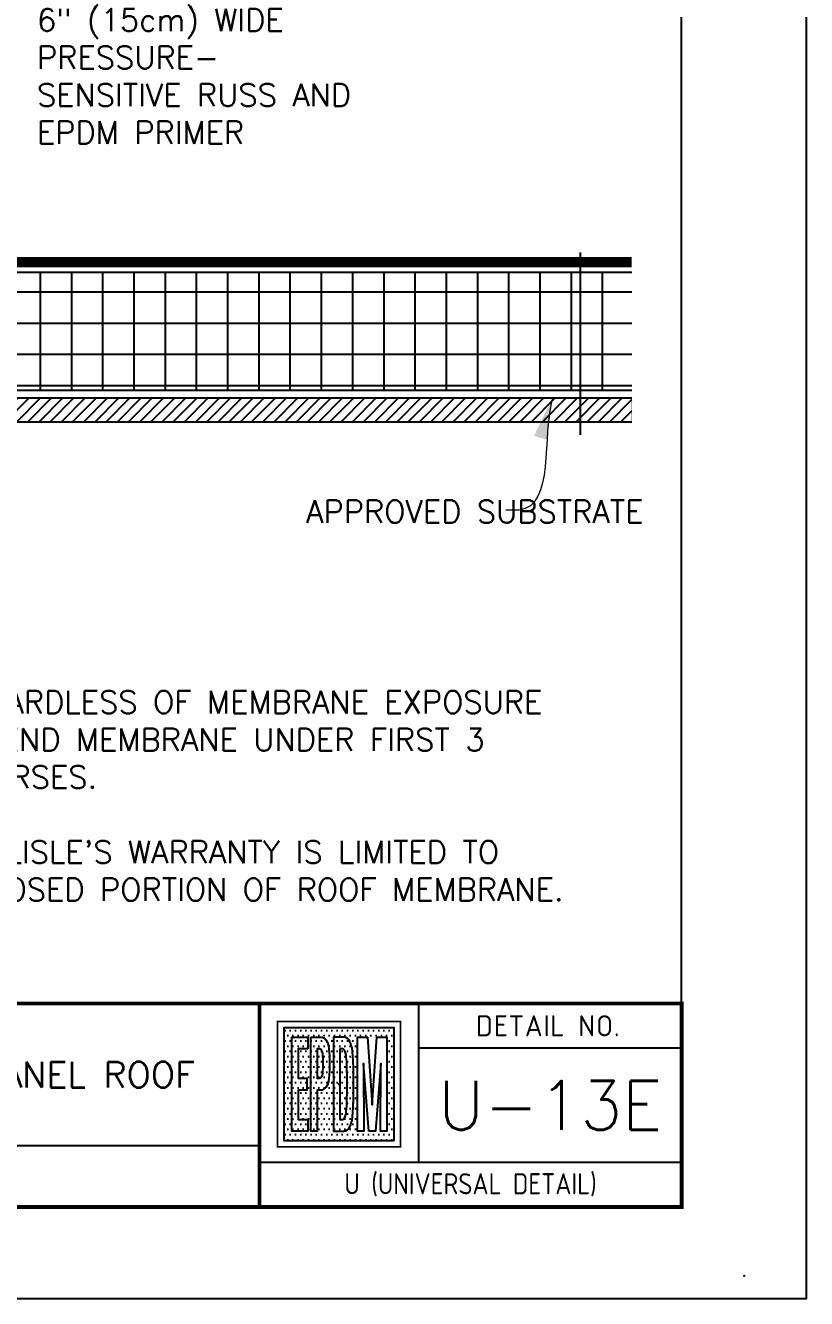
# Model space of a CAD drawing. Header units: inches. Extents: x -33163 to 19162, y -8858 to 30669.
# Drawn here: x -16921.12 to -16911.74, y 18080.96 to 18096.25 of the extents above; entities that cross this region are included whole.
import ezdxf

# ---------------------------------------------------------------- set-up
doc = ezdxf.new("R2010")
doc.units = ezdxf.units.IN
doc.layers.get('0').update_dxf_attribs({"color": 9, "lineweight": 0})
doc.layers.get('Defpoints').update_dxf_attribs({"color": 254})
doc.layers.add('A-ANNO-NOTE-08', color=12, linetype='Continuous', lineweight=9)
for name, color, linetype in [('BORDER', 7, 'Continuous'), ('DETAIL', 12, 'Continuous'), ('EPDM1', 12, 'Continuous'), ('INSULATION2', 11, 'Continuous'), ('LEADERS', 12, 'Continuous'), ('MEMBRANE1', 10, 'Continuous'), ('NOTES', 12, 'Continuous'), ('TITLE OUTLINE 1', 1, 'Continuous')]:
    doc.layers.add(name, color=color, linetype=linetype)
doc.layers.add('DEFPOINTS2', color=253, linetype='Continuous', plot=False)
doc.styles.add('ARCHQUIK', font='simplex.shx', dxfattribs={"height": 0.25})
doc.styles.get("Standard").update_dxf_attribs({"font": 'arial.ttf'})
doc.dimstyles.get("Standard").update_dxf_attribs({"dimtxt": 0.18, "dimasz": 0.18, "dimexe": 0.18, "dimexo": 0.0625, "dimgap": 0.09, "dimtad": 0, "dimtih": 1, "dimtoh": 1, "dimdec": 4, "dimzin": 0, "dimdsep": 46, "dimtxsty": 'Standard', "dimcen": 0.09, "dimadec": 0, "dimazin": 0, "dimtfac": 1, "dimtdec": 4, "dimtofl": 0, "dimtmove": 0, "dimatfit": 3, "dimfxl": 1, "dimtolj": 1, "dimtzin": 0, "dimarcsym": 0})
pattern_1 = [(0, (-161.59457, -97.50342), (0.03125, 0.0625), [0, -0.0625])]

# ---------------------------------------------------------------- blocks, each defined once
blk = doc.blocks.new('EPDM SYMBOL')
at = {"layer": 'EPDM1', "linetype": 'Continuous'}
h = blk.add_hatch(dxfattribs=at)
h.set_pattern_fill('DOTS', color=256)
h.set_pattern_definition(pattern_1)
h.paths.add_polyline_path([(0.664, -0.678), (0.664, 0.678), (-0.664, 0.678), (-0.664, -0.678)])
h.paths.add_polyline_path([(0.221, 0.566), (0.576, 0.566), (0.576, -0.566), (0.221, -0.566)], flags=16)
h = blk.add_hatch(dxfattribs=at)
h.set_pattern_fill('DOTS', color=256)
h.set_pattern_definition(pattern_1)
h.paths.add_polyline_path([(-0.19, 0.247), (-0.192, 0.314), (-0.193, 0.329), (-0.194, 0.347), (-0.196, 0.365), (-0.199, 0.384), (-0.205, 0.401), (-0.212, 0.412), (-0.219, 0.417), (-0.235, 0.424), (-0.262, 0.424), (-0.262, 0.071), (-0.235, 0.071), (-0.219, 0.077), (-0.212, 0.083), (-0.205, 0.094), (-0.199, 0.111), (-0.196, 0.13), (-0.194, 0.147), (-0.193, 0.166), (-0.192, 0.188), (-0.191, 0.21)])
h.paths.add_polyline_path([(0.098, 0.024), (0.097, 0.065), (0.097, 0.093), (0.097, 0.126), (0.096, 0.154), (0.096, 0.187), (0.094, 0.25), (0.093, 0.271), (0.09, 0.297), (0.088, 0.325), (0.086, 0.344), (0.082, 0.365), (0.075, 0.39), (0.065, 0.408), (0.056, 0.419), (0.042, 0.424), (0.012, 0.424), (0.012, -0.424), (0.042, -0.424), (0.056, -0.419), (0.065, -0.408), (0.075, -0.39), (0.082, -0.365), (0.086, -0.344), (0.088, -0.325), (0.09, -0.297), (0.093, -0.271), (0.094, -0.245), (0.095, -0.223), (0.096, -0.187), (0.096, -0.154), (0.097, -0.126), (0.097, -0.093), (0.097, -0.065), (0.098, -0.024), (0.098, 0)])
at = {"layer": 'Defpoints'}
blk.add_point((0, 0), dxfattribs=at)
at = {"layer": 'DEFPOINTS2', "linetype": 'Continuous'}
blk.add_point((0, 0), dxfattribs=at)
at = {"layer": 'EPDM1', "const_width": 0.02}
blk.add_lwpolyline([(-0.739, 0.753), (-0.739, -0.753), (0.739, -0.753), (0.739, 0.753)], close=True, dxfattribs=at)
at = {"layer": 'EPDM1'}
for points in [[(0.664, -0.678), (0.664, 0.678), (-0.664, 0.678), (-0.664, -0.678)], [(-0.376, 0.424), (-0.49, 0.424), (-0.49, 0.071), (-0.386, 0.071), (-0.386, -0.071), (-0.49, -0.071), (-0.49, -0.424), (-0.376, -0.424), (-0.376, -0.566), (-0.568, -0.566), (-0.568, 0.566), (-0.376, 0.566)], [(0.064, 0.566), (-0.066, 0.566), (-0.066, -0.566), (0.064, -0.566), (0.084, -0.559), (0.101, -0.549), (0.118, -0.532), (0.13, -0.512), (0.141, -0.486), (0.148, -0.465), (0.153, -0.447), (0.157, -0.427), (0.161, -0.398), (0.164, -0.373), (0.166, -0.348), (0.168, -0.321), (0.17, -0.293), (0.172, -0.261), (0.173, -0.212), (0.174, -0.166), (0.175, -0.088), (0.175, -0.053), (0.175, -0.027), (0.175, 0), (0.175, 0.027), (0.175, 0.053), (0.175, 0.088), (0.174, 0.166), (0.173, 0.212), (0.172, 0.261), (0.17, 0.293), (0.168, 0.321), (0.166, 0.348), (0.164, 0.373), (0.161, 0.398), (0.157, 0.427), (0.153, 0.447), (0.148, 0.465), (0.141, 0.486), (0.13, 0.512), (0.118, 0.532), (0.101, 0.549), (0.084, 0.559)], [(0.36, -0.566), (0.294, 0.248), (0.299, -0.566), (0.221, -0.566), (0.221, 0.566), (0.342, 0.566), (0.399, -0.247), (0.455, 0.566), (0.576, 0.566), (0.576, -0.566), (0.498, -0.566), (0.503, 0.248), (0.438, -0.566), (0.399, -0.566)], [(-0.19, 0.247), (-0.191, 0.285), (-0.192, 0.307), (-0.193, 0.329), (-0.194, 0.347), (-0.196, 0.365), (-0.199, 0.384), (-0.205, 0.401), (-0.212, 0.412), (-0.219, 0.417), (-0.235, 0.424), (-0.262, 0.424), (-0.262, 0.071), (-0.235, 0.071), (-0.219, 0.077), (-0.212, 0.083), (-0.205, 0.094), (-0.199, 0.111), (-0.196, 0.13), (-0.194, 0.147), (-0.193, 0.166), (-0.192, 0.188), (-0.191, 0.21)]]:
    blk.add_lwpolyline(points, close=True, dxfattribs=at)
for points in [[(-0.339, 0.566), (-0.203, 0.566), (-0.175, 0.552), (-0.156, 0.533), (-0.139, 0.501), (-0.127, 0.459), (-0.121, 0.421), (-0.117, 0.383), (-0.114, 0.337), (-0.113, 0.291), (-0.112, 0.247), (-0.113, 0.204), (-0.114, 0.158), (-0.117, 0.111), (-0.121, 0.074), (-0.127, 0.036), (-0.139, -0.006), (-0.156, -0.038), (-0.175, -0.057), (-0.203, -0.071), (-0.262, -0.071), (-0.262, -0.566), (-0.339, -0.566), (-0.339, 0.566)], [(0.012, 0.424), (0.012, -0.424), (0.042, -0.424), (0.056, -0.419), (0.065, -0.408), (0.075, -0.39), (0.082, -0.365), (0.086, -0.344), (0.088, -0.325), (0.09, -0.297), (0.093, -0.271), (0.094, -0.245), (0.095, -0.223), (0.096, -0.187), (0.096, -0.154), (0.097, -0.126), (0.097, -0.093), (0.097, -0.065), (0.098, -0.024), (0.098, 0), (0.098, 0.024), (0.097, 0.065), (0.097, 0.093), (0.097, 0.126), (0.096, 0.154), (0.096, 0.187), (0.095, 0.223), (0.094, 0.245), (0.093, 0.271), (0.09, 0.297), (0.088, 0.325), (0.086, 0.344), (0.082, 0.365), (0.075, 0.39), (0.065, 0.408), (0.056, 0.419), (0.042, 0.424), (0.012, 0.424)]]:
    blk.add_lwpolyline(points, dxfattribs=at)
blk = doc.blocks.new('TITLE OUTLINE 1')
at = {"layer": 'Defpoints'}
blk.add_line((24.75, 0.274), (24.75, 0.274), dxfattribs=at)
for points in [[(25.5, 33), (0, 33), (0, 0), (25.5, 0)], [(1.5, 1.098), (24, 1.098), (24, 31.689), (1.5, 31.689)]]:
    blk.add_lwpolyline(points, close=True, dxfattribs=at)
at = {"layer": 'TITLE OUTLINE 1'}
blk.add_point((24.75, 0.274), dxfattribs=at)
blk = doc.blocks.new('2021 THERMOSET TITLE')
at = {"linetype": 'Continuous', "ltscale": 3}
blk.add_line((-316.081, 100.543), (-316.081, 100.543), dxfattribs=at)
at = {"layer": 'BORDER', "linetype": 'Continuous'}
for p, q in [((-316.081, 101.765), (-316.081, 99.856)), ((-312.921, 101.229), (-316.081, 101.229)), ((-317.989, 100.056), (-327.536, 100.056)), ((-312.921, 99.856), (-317.989, 99.856))]:
    blk.add_line(p, q, dxfattribs=at)
at = {"layer": 'BORDER', "linetype": 'Continuous', "const_width": 0.0469}
blk.add_lwpolyline([(-335.421, 101.765), (-312.921, 101.765), (-312.921, 99.32), (-335.421, 99.32)], close=True, dxfattribs=at)
blk.add_lwpolyline([(-317.989, 101.765), (-317.989, 99.32)], dxfattribs=at)
at = {"layer": 'Defpoints'}
for p in [(-314.526, 101.497), (-314.501, 100.543), (-315.455, 99.588)]:
    blk.add_point(p, dxfattribs=at)
at = {"layer": 'EPDM1'}
blk.add_blockref('EPDM SYMBOL', (-317.035, 100.796), dxfattribs=at)
at = {"layer": 'TITLE OUTLINE 1'}
blk.add_blockref('TITLE OUTLINE 1', (-336.921, 98.222), dxfattribs=at)
at = {"layer": 'BORDER', "linetype": 'Continuous', "char_height": 0.25247, "attachment_point": 5, "style": 'ARCHQUIK'}
for s, width, insert in [('{\\Farchquik|c0;\\W1.1;\\T1.05;DETAIL NO. }', 2.97177, (-314.526, 101.497)), ('{\\Farchquik|c0;U (UNIVERSAL DETAIL) }', 5.27291, (-315.455, 99.588))]:
    blk.add_mtext_dynamic_manual_height_columns(s, width=width, gutter_width=1.25, heights=[0], dxfattribs=dict(at, insert=insert))
blk = doc.blocks.new('A$C4bd0658c')
at = {"layer": 'DETAIL'}
h = blk.add_hatch(dxfattribs=at)
h.set_pattern_fill('ANSI31', color=251, scale=0.76, style=0)
h.set_pattern_definition([(45, (1.58662, 10.54755), (-0.06717514, 0.06717514), [])])
h.paths.add_polyline_path([(1.788, 22.273), (13.228, 10.833), (23.401, 10.833), (23.401, 10.548), (13.11, 10.548), (1.587, 22.071)])
at = {"layer": 'INSULATION2', "linetype": 'Continuous'}
h = blk.add_hatch(dxfattribs=at)
h.set_pattern_fill('ANSI37', color=256, scale=3, angle=315, style=0)
h.set_pattern_definition([(0, (11.8121, 10.92755), (1e-16, 0.375), []), (90, (11.8121, 10.92755), (-0.375, 1e-16), [])])
h.paths.add_polyline_path([(11.812, 12.345), (13.23, 10.928), (23.401, 10.928), (23.401, 12.345)])
at = {"layer": 'DETAIL'}
for p, q in [((11.812, 12.345), (23.401, 12.345)), ((13.23, 10.928), (23.401, 10.928)), ((13.228, 10.833), (23.401, 10.833)), ((13.11, 10.548), (23.401, 10.548))]:
    blk.add_line(p, q, dxfattribs=at)
at = {"layer": 'DETAIL', "color": 7, "const_width": 0.00333}
blk.add_lwpolyline([(1.788, 22.273), (13.228, 10.833), (23.401, 10.833), (23.401, 10.548), (13.11, 10.548), (1.587, 22.071)], close=True, dxfattribs=at)
at = {"layer": 'MEMBRANE1', "linetype": 'Continuous', "const_width": 0.125}
blk.add_lwpolyline([(2.9, 21.425), (10.252, 14.074, 0.278801), (10.503, 14.012), (10.54, 14.024, -0.278801), (10.899, 13.935), (12.049, 12.786, 0.198912), (12.225, 12.713), (14.587, 12.713, -0.187911), (14.756, 12.647), (14.884, 12.529, 0.187911), (15.053, 12.463), (23.401, 12.463)], format="xyb", dxfattribs=at)
at = {"layer": 'NOTES', "color": 250, "linetype": 'Continuous'}
blk.add_line((22.783, 12.579), (22.783, 10.392), dxfattribs=at)
at = {"layer": 'LEADERS', "linetype": 'Continuous', "ltscale": 12}
blk.add_blockref('2021 THERMOSET TITLE', (336.921, -98.203), dxfattribs=at)
at = {"linetype": 'Continuous', "insert": (9.629, 2.707), "char_height": 0.30793, "width": 9.16615, "attachment_point": 4}
blk.add_mtext('{\\Fsimplex|c0;TIE-IN SHINGLED OR METAL PANEL ROOF}', dxfattribs=at)
at = {"insert": (22.42, 2.339), "char_height": 0.5859, "attachment_point": 5, "style": 'ARCHQUIK'}
blk.add_mtext_dynamic_manual_height_columns('U-13E', width=1.27396, gutter_width=0.5, heights=[0], dxfattribs=at)
at = {"layer": 'NOTES', "insert": (16.26, 15.506), "char_height": 0.27, "attachment_point": 1, "style": 'ARCHQUIK'}
blk.add_mtext_dynamic_manual_height_columns('\\pxql;6" (15cm) WIDE PRESSURE- SENSITIVE RUSS AND EPDM PRIMER ', width=4.14205, gutter_width=0.5, heights=[2.728], dxfattribs=at)
at = {"layer": 'NOTES', "char_height": 0.27, "attachment_point": 1, "style": 'ARCHQUIK'}
for s, insert, width in [('APPROVED SUBSTRATE ', (19.493, 9.604), 4.14205), ("NOTES:\\P\\P\\pxi-3,l3,t3;1.^IREGARDLESS OF MEMBRANE EXPOSURE EXTEND MEMBRANE UNDER FIRST 3 COURSES.\\P\\pi0,l0,tz;\\P\\pi-3,l3,t3;2.^ICARLISLE'S WARRANTY IS LIMITED TO EXPOSED PORTION OF ROOF MEMBRANE.", (14.379, 8.216), 9.39854)]:
    blk.add_mtext(s, dxfattribs=dict(at, insert=insert, width=width))
at = {"layer": 'LEADERS', "linetype": 'Continuous', "path_type": 1}
blk.add_leader([(22.45, 10.833), (22.047, 9.486), (21.891, 9.486)], dimstyle='Standard', override={"dimasz": 0.5}, dxfattribs=at)

msp = doc.modelspace()

# ---------------------------------------------------------------- block references
at = {"layer": 'A-ANNO-NOTE-08'}
msp.add_blockref('A$C4bd0658c', (-16937.23937, 18080.94578), dxfattribs=at)

doc.saveas('drawing.dxf')
